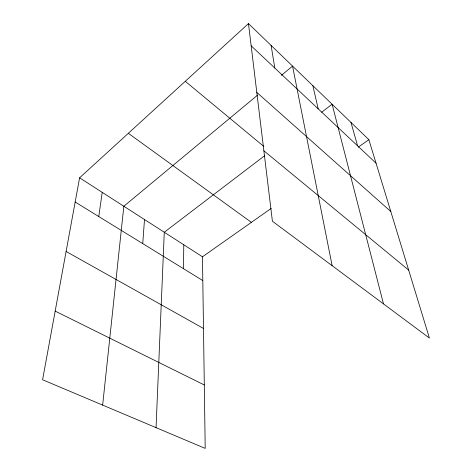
<?xml version="1.0" encoding="UTF-8"?>
<svg xmlns="http://www.w3.org/2000/svg" width="472" height="472" viewBox="0 0 472 472"><rect width="100%" height="100%" fill="white"/><g stroke="black" fill="none" stroke-linecap="round" stroke-linejoin="round"><path stroke-width="0.71" d="M183.478 268.674L183.785 244.779M156.049 427.65L164.28 232.242L264.833 155.565M142.745 243.611L144.503 219.533M102.648 405.106L123.841 206.252L257.73 95.025M98.766 216.548L102.229 192.364M248.467 23.6L272.403 221.226L429.408 338.058L368.874 139.683L248.467 23.6L79.603 177.82L42.592 379.753L205.208 448.4L202.47 256.786L271.193 208.417M281.353 75.402L292.551 66.098L332.135 265.671M321.638 112.247L332.123 104.253L383.5 303.897M358.266 147.146L368.874 139.683M55.171 311.113L204.299 384.969M66.104 251.476L203.491 328.459M75.172 202.022L202.807 280.569M79.603 177.82L202.47 256.786M128.343 133.31L251.399 222.347M263.872 150.786L408.675 270.102M185.278 81.308L263.866 146.485M256.798 92.388L390.792 211.503M251.151 45.813L376.054 163.212M350.967 122.419L357.593 145.86M312.853 85.674L318.169 108.802M271.117 45.436L274.787 68.027"/></g></svg>
